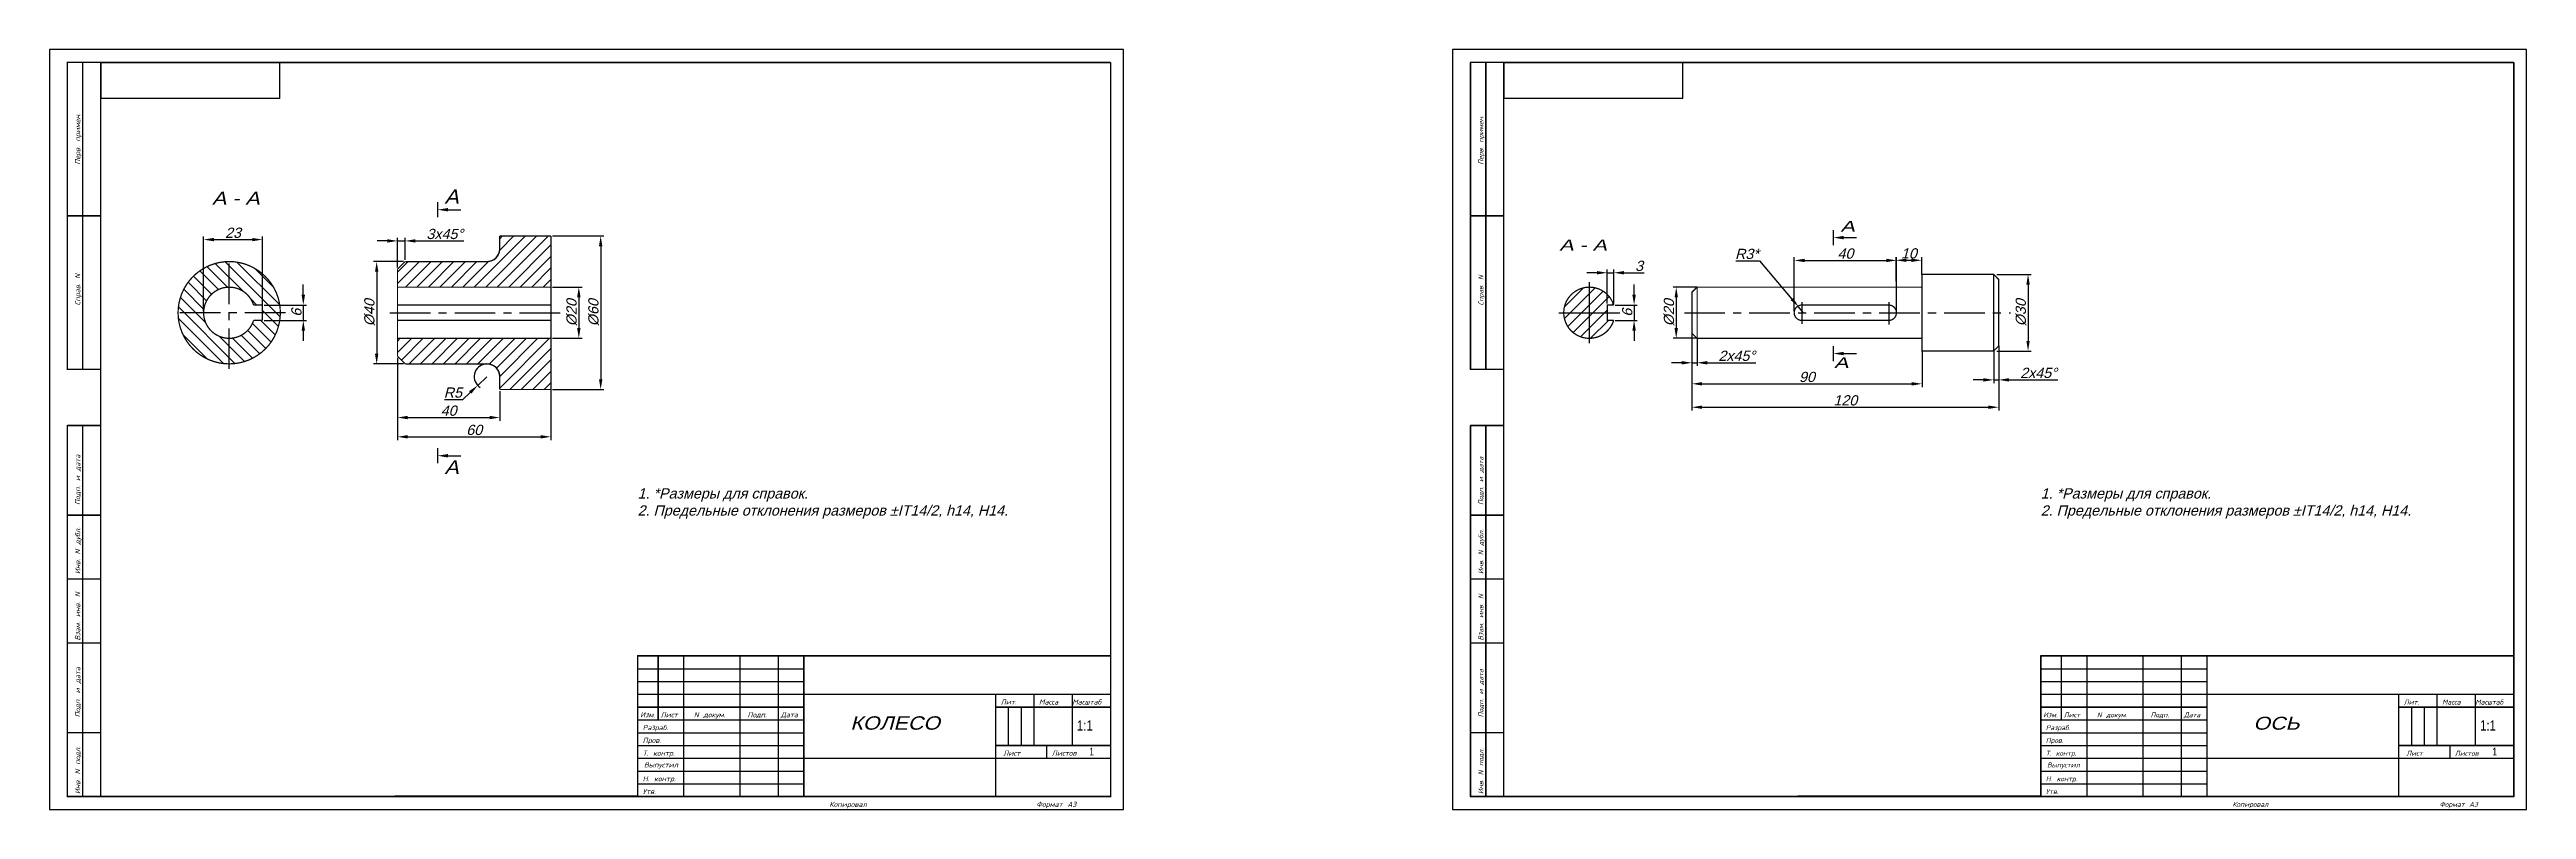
# Model space of a CAD drawing. Header units: millimetres. Extents: x 80 to 1049, y 68 to 365.
import ezdxf

# ---------------------------------------------------------------- set-up
doc = ezdxf.new("R2010")
doc.units = ezdxf.units.MM
doc.linetypes.add('CENTER', pattern=[50.8, 31.75, -6.35, 6.35, -6.35])
doc.layers.add('РАМКА', color=7, linetype='Continuous')
doc.styles.add('ADRF1', font='txt.shx')
doc.styles.get("Standard").update_dxf_attribs({"font": 'arial.ttf', "oblique": 15, "height": 4})
doc.dimstyles.new('ISO-25', dxfattribs={"dimtxt": 3, "dimasz": 4, "dimexe": 1.25, "dimexo": 0.625, "dimtad": 1, "dimtoh": 1, "dimdec": 0, "dimtxsty": 'Standard', "dimcen": 2.5, "dimadec": 0, "dimazin": 0, "dimtfac": 1, "dimtdec": 0, "dimtmove": 0, "dimatfit": 3, "dimfxl": 1, "dimarcsym": 0})

# ---------------------------------------------------------------- blocks, each defined once
blk = doc.blocks.new('26A0084')
blk.add_line((4, 0), (9, 0))
at = {"const_width": 0.5}
blk.add_lwpolyline([(0, 3), (0, -3)], dxfattribs=at)
blk.add_solid([(4, 0.67), (4, -0.67), (0, 0)])
blk = doc.blocks.new('*D130')
at = {"color": 0, "lineweight": -2}
for p, q in [((140.71, 262.72), (140.71, 291.93)), ((144.71, 290.68), (159.71, 290.68)), ((163.71, 262.72), (163.71, 291.93))]:
    blk.add_line(p, q, dxfattribs=at)
at = {"color": 0}
for points in [[(144.71, 291.34), (144.71, 290.01), (140.71, 290.68)], [(159.71, 290.01), (159.71, 291.34), (163.71, 290.68)]]:
    blk.add_solid(points, dxfattribs=at)
at = {"layer": 'Defpoints', "color": 0}
for p in [(163.71, 290.68), (140.71, 262.1), (163.71, 262.1)]:
    blk.add_point(p, dxfattribs=at)
at = {"color": 0, "insert": (152.21, 293.34), "char_height": 4, "attachment_point": 5}
blk.add_mtext('23', dxfattribs=at)
blk = doc.blocks.new('*D131')
at = {"color": 0, "lineweight": -2}
for p, q in [((179.69, 269.1), (179.69, 273.1)), ((164.34, 265.1), (180.94, 265.1)), ((179.69, 265.1), (179.69, 259.1)), ((164.34, 259.1), (180.94, 259.1)), ((179.69, 255.1), (179.69, 251.1))]:
    blk.add_line(p, q, dxfattribs=at)
at = {"color": 0}
for points in [[(179.03, 269.1), (180.36, 269.1), (179.69, 265.1)], [(180.36, 255.1), (179.03, 255.1), (179.69, 259.1)]]:
    blk.add_solid(points, dxfattribs=at)
at = {"layer": 'Defpoints', "color": 0}
for p in [(163.71, 265.1), (163.71, 259.1), (179.69, 259.1)]:
    blk.add_point(p, dxfattribs=at)
at = {"color": 0, "insert": (177.02, 262.1), "char_height": 4, "attachment_point": 5, "rotation": 90}
blk.add_mtext('6', dxfattribs=at)
blk = doc.blocks.new('*D132')
at = {"color": 0, "lineweight": -2}
for p, q in [((216.54, 279.72), (216.54, 291.41)), ((219.54, 282.72), (219.54, 291.41)), ((212.54, 290.16), (208.54, 290.16)), ((216.54, 290.16), (219.54, 290.16)), ((223.54, 290.16), (242.52, 290.16))]:
    blk.add_line(p, q, dxfattribs=at)
at = {"color": 0}
for points in [[(212.54, 289.5), (212.54, 290.83), (216.54, 290.16)], [(223.54, 290.83), (223.54, 289.5), (219.54, 290.16)]]:
    blk.add_solid(points, dxfattribs=at)
at = {"layer": 'Defpoints', "color": 0}
for p in [(219.54, 290.16), (219.54, 282.1), (216.54, 279.1)]:
    blk.add_point(p, dxfattribs=at)
at = {"color": 0, "insert": (235.03, 292.86), "char_height": 4, "attachment_point": 5}
blk.add_mtext('3х45%%d', dxfattribs=at)
blk = doc.blocks.new('*D133')
at = {"color": 0, "lineweight": -2}
for p, q in [((251.54, 237.1), (247.9, 233.68)), ((234.96, 228.21), (242.06, 228.21)), ((242.06, 228.21), (244.98, 230.94))]:
    blk.add_line(p, q, dxfattribs=at)
blk.add_arc((251.54, 237.1), 5, 97.16664, 237.51777, dxfattribs=at)
at = {"color": 0}
blk.add_solid([(245.43, 230.45), (244.52, 231.43), (247.9, 233.68)], dxfattribs=at)
at = {"layer": 'Defpoints', "color": 0}
for p in [(247.9, 233.68), (251.54, 237.1)]:
    blk.add_point(p, dxfattribs=at)
at = {"color": 0, "insert": (238.2, 230.86), "char_height": 4, "attachment_point": 5}
blk.add_mtext('R5', dxfattribs=at)
blk = doc.blocks.new('*D134')
at = {"color": 0, "lineweight": -2}
for p, q in [((218.92, 282.1), (207.14, 282.1)), ((208.39, 278.1), (208.39, 246.1)), ((218.92, 242.1), (207.14, 242.1))]:
    blk.add_line(p, q, dxfattribs=at)
at = {"color": 0}
for points in [[(209.05, 278.1), (207.72, 278.1), (208.39, 282.1)], [(207.72, 246.1), (209.05, 246.1), (208.39, 242.1)]]:
    blk.add_solid(points, dxfattribs=at)
at = {"layer": 'Defpoints', "color": 0}
for p in [(219.54, 282.1), (208.39, 242.1), (219.54, 242.1)]:
    blk.add_point(p, dxfattribs=at)
at = {"color": 0, "insert": (205.61, 262.1), "char_height": 4, "attachment_point": 5, "rotation": 90}
blk.add_mtext('%%c40', dxfattribs=at)
blk = doc.blocks.new('*D135')
at = {"color": 0, "lineweight": -2}
for p, q in [((277.17, 292.1), (297.26, 292.1)), ((296.01, 288.1), (296.01, 236.1)), ((277.17, 232.1), (297.26, 232.1))]:
    blk.add_line(p, q, dxfattribs=at)
at = {"color": 0}
for points in [[(296.67, 288.1), (295.34, 288.1), (296.01, 292.1)], [(295.34, 236.1), (296.67, 236.1), (296.01, 232.1)]]:
    blk.add_solid(points, dxfattribs=at)
at = {"layer": 'Defpoints', "color": 0}
for p in [(276.54, 292.1), (276.54, 232.1), (296.01, 232.1)]:
    blk.add_point(p, dxfattribs=at)
at = {"color": 0, "insert": (293.23, 262.1), "char_height": 4, "attachment_point": 5, "rotation": 90}
blk.add_mtext('%%c60', dxfattribs=at)
blk = doc.blocks.new('*D136')
at = {"color": 0, "lineweight": -2}
for p, q in [((216.54, 244.47), (216.54, 219.88)), ((256.54, 231.47), (256.54, 219.88)), ((220.54, 221.13), (252.54, 221.13))]:
    blk.add_line(p, q, dxfattribs=at)
at = {"color": 0}
for points in [[(220.54, 221.8), (220.54, 220.46), (216.54, 221.13)], [(252.54, 220.46), (252.54, 221.8), (256.54, 221.13)]]:
    blk.add_solid(points, dxfattribs=at)
at = {"layer": 'Defpoints', "color": 0}
for p in [(216.54, 245.1), (256.54, 232.1), (256.54, 221.13)]:
    blk.add_point(p, dxfattribs=at)
at = {"color": 0, "insert": (236.54, 223.8), "char_height": 4, "attachment_point": 5}
blk.add_mtext('40', dxfattribs=at)
blk = doc.blocks.new('*D137')
at = {"color": 0, "lineweight": -2}
for p, q in [((216.54, 243.85), (216.54, 212.35)), ((276.54, 235.64), (276.54, 212.35)), ((220.54, 213.6), (272.54, 213.6))]:
    blk.add_line(p, q, dxfattribs=at)
at = {"color": 0}
for points in [[(220.54, 214.27), (220.54, 212.94), (216.54, 213.6)], [(272.54, 212.94), (272.54, 214.27), (276.54, 213.6)]]:
    blk.add_solid(points, dxfattribs=at)
at = {"layer": 'Defpoints', "color": 0}
for p in [(216.54, 244.47), (276.54, 236.27), (276.54, 213.6)]:
    blk.add_point(p, dxfattribs=at)
at = {"color": 0, "insert": (246.54, 216.27), "char_height": 4, "attachment_point": 5}
blk.add_mtext('60', dxfattribs=at)
blk = doc.blocks.new('*D138')
at = {"color": 0, "lineweight": -2}
for p, q in [((277.17, 272.1), (288.71, 272.1)), ((287.46, 268.1), (287.46, 256.1)), ((277.17, 252.1), (288.71, 252.1))]:
    blk.add_line(p, q, dxfattribs=at)
at = {"color": 0}
for points in [[(288.13, 268.1), (286.79, 268.1), (287.46, 272.1)], [(286.79, 256.1), (288.13, 256.1), (287.46, 252.1)]]:
    blk.add_solid(points, dxfattribs=at)
at = {"layer": 'Defpoints', "color": 0}
for p in [(276.54, 272.1), (276.54, 252.1), (287.46, 252.1)]:
    blk.add_point(p, dxfattribs=at)
at = {"color": 0, "insert": (284.68, 262.1), "char_height": 4, "attachment_point": 5, "rotation": 90}
blk.add_mtext('%%c20', dxfattribs=at)
blk = doc.blocks.new('*D151')
at = {"color": 0, "lineweight": -2}
for p, q in [((722.82, 254.1), (722.82, 241.29)), ((724.82, 252.1), (724.82, 241.29)), ((718.82, 242.54), (714.82, 242.54)), ((722.82, 242.54), (724.82, 242.54)), ((728.82, 242.54), (747.87, 242.54))]:
    blk.add_line(p, q, dxfattribs=at)
at = {"color": 0}
for points in [[(718.82, 241.87), (718.82, 243.21), (722.82, 242.54)], [(728.82, 243.21), (728.82, 241.87), (724.82, 242.54)]]:
    blk.add_solid(points, dxfattribs=at)
at = {"layer": 'Defpoints', "color": 0}
for p in [(722.82, 254.72), (724.82, 252.72), (724.82, 242.54)]:
    blk.add_point(p, dxfattribs=at)
at = {"color": 0, "insert": (740.35, 245.23), "char_height": 4, "attachment_point": 5}
blk.add_mtext('2x45%%d', dxfattribs=at)
blk = doc.blocks.new('*D152')
at = {"color": 0, "lineweight": -2}
for p, q in [((840.87, 247.1), (840.87, 234.6)), ((842.87, 249.07), (842.87, 234.6)), ((836.87, 235.85), (832.87, 235.85)), ((840.87, 235.85), (842.87, 235.85)), ((846.87, 235.85), (865.92, 235.85))]:
    blk.add_line(p, q, dxfattribs=at)
at = {"color": 0}
for points in [[(836.87, 235.19), (836.87, 236.52), (840.87, 235.85)], [(846.87, 236.52), (846.87, 235.19), (842.87, 235.85)]]:
    blk.add_solid(points, dxfattribs=at)
at = {"layer": 'Defpoints', "color": 0}
for p in [(840.87, 247.72), (842.87, 249.7), (842.87, 235.85)]:
    blk.add_point(p, dxfattribs=at)
at = {"color": 0, "insert": (858.4, 238.55), "char_height": 4, "attachment_point": 5}
blk.add_mtext('2x45%%d', dxfattribs=at)
blk = doc.blocks.new('*D153')
at = {"color": 0, "lineweight": -2}
for p, q in [((762.87, 262.72), (762.87, 283.79)), ((766.87, 282.54), (798.87, 282.54)), ((802.87, 262.72), (802.87, 283.79))]:
    blk.add_line(p, q, dxfattribs=at)
at = {"color": 0}
for points in [[(766.87, 283.21), (766.87, 281.88), (762.87, 282.54)], [(798.87, 281.88), (798.87, 283.21), (802.87, 282.54)]]:
    blk.add_solid(points, dxfattribs=at)
at = {"layer": 'Defpoints', "color": 0}
for p in [(802.87, 282.54), (762.87, 262.1), (802.87, 262.1)]:
    blk.add_point(p, dxfattribs=at)
at = {"color": 0, "insert": (782.87, 285.21), "char_height": 4, "attachment_point": 5}
blk.add_mtext('40', dxfattribs=at)
blk = doc.blocks.new('*D154')
at = {"color": 0, "lineweight": -2}
for p, q in [((802.7, 274.45), (802.7, 283.85)), ((806.7, 282.6), (808.7, 282.6)), ((812.7, 277.1), (812.7, 283.85))]:
    blk.add_line(p, q, dxfattribs=at)
at = {"color": 0}
for points in [[(806.7, 283.27), (806.7, 281.94), (802.7, 282.6)], [(808.7, 281.94), (808.7, 283.27), (812.7, 282.6)]]:
    blk.add_solid(points, dxfattribs=at)
at = {"layer": 'Defpoints', "color": 0}
for p in [(812.7, 282.6), (802.7, 273.83), (812.7, 276.47)]:
    blk.add_point(p, dxfattribs=at)
at = {"color": 0, "insert": (807.7, 285.27), "char_height": 4, "attachment_point": 5}
blk.add_mtext('10', dxfattribs=at)
blk = doc.blocks.new('*D155')
at = {"color": 0, "lineweight": -2}
for p, q in [((740.02, 282.36), (749.31, 282.36)), ((749.31, 282.36), (761.97, 267.44)), ((766.5, 262.1), (764.56, 264.39))]:
    blk.add_line(p, q, dxfattribs=at)
at = {"color": 0}
blk.add_solid([(761.46, 267), (762.48, 267.87), (764.56, 264.39)], dxfattribs=at)
at = {"layer": 'Defpoints', "color": 0}
for p in [(764.56, 264.39), (766.5, 262.1)]:
    blk.add_point(p, dxfattribs=at)
at = {"color": 0, "insert": (744.35, 285.06), "char_height": 4, "attachment_point": 5}
blk.add_mtext('R3*', dxfattribs=at)
blk = doc.blocks.new('*D157')
at = {"color": 0, "lineweight": -2}
for p, q in [((722.82, 254.1), (722.82, 233.07)), ((812.82, 247.1), (812.82, 233.07)), ((726.82, 234.32), (808.82, 234.32))]:
    blk.add_line(p, q, dxfattribs=at)
at = {"color": 0}
for points in [[(726.82, 234.98), (726.82, 233.65), (722.82, 234.32)], [(808.82, 233.65), (808.82, 234.98), (812.82, 234.32)]]:
    blk.add_solid(points, dxfattribs=at)
at = {"layer": 'Defpoints', "color": 0}
for p in [(722.82, 254.72), (812.82, 247.72), (812.82, 234.32)]:
    blk.add_point(p, dxfattribs=at)
at = {"color": 0, "insert": (767.82, 236.98), "char_height": 4, "attachment_point": 5}
blk.add_mtext('90', dxfattribs=at)
blk = doc.blocks.new('*D158')
at = {"color": 0, "lineweight": -2}
for p, q in [((722.82, 254.15), (722.82, 223.91)), ((842.82, 249.15), (842.82, 223.91)), ((726.82, 225.16), (838.82, 225.16))]:
    blk.add_line(p, q, dxfattribs=at)
at = {"color": 0}
for points in [[(726.82, 225.83), (726.82, 224.5), (722.82, 225.16)], [(838.82, 224.5), (838.82, 225.83), (842.82, 225.16)]]:
    blk.add_solid(points, dxfattribs=at)
at = {"layer": 'Defpoints', "color": 0}
for p in [(722.82, 254.77), (842.82, 249.77), (842.82, 225.16)]:
    blk.add_point(p, dxfattribs=at)
at = {"color": 0, "insert": (782.82, 227.83), "char_height": 4, "attachment_point": 5}
blk.add_mtext('120', dxfattribs=at)
blk = doc.blocks.new('*D159')
at = {"color": 0, "lineweight": -2}
for p, q in [((724.87, 272.1), (715.44, 272.1)), ((716.69, 268.1), (716.69, 256.1)), ((724.87, 252.1), (715.44, 252.1))]:
    blk.add_line(p, q, dxfattribs=at)
at = {"color": 0}
for points in [[(717.36, 268.1), (716.02, 268.1), (716.69, 272.1)], [(716.02, 256.1), (717.36, 256.1), (716.69, 252.1)]]:
    blk.add_solid(points, dxfattribs=at)
at = {"layer": 'Defpoints', "color": 0}
for p in [(725.5, 272.1), (716.69, 252.1), (725.5, 252.1)]:
    blk.add_point(p, dxfattribs=at)
at = {"color": 0, "insert": (713.91, 262.1), "char_height": 4, "attachment_point": 5, "rotation": 90}
blk.add_mtext('%%c20', dxfattribs=at)
blk = doc.blocks.new('*D160')
at = {"color": 0, "lineweight": -2}
for p, q in [((842.12, 277.1), (855.55, 277.1)), ((854.3, 273.1), (854.3, 251.1)), ((842.12, 247.1), (855.55, 247.1))]:
    blk.add_line(p, q, dxfattribs=at)
at = {"color": 0}
for points in [[(854.97, 273.1), (853.63, 273.1), (854.3, 277.1)], [(853.63, 251.1), (854.97, 251.1), (854.3, 247.1)]]:
    blk.add_solid(points, dxfattribs=at)
at = {"layer": 'Defpoints', "color": 0}
for p in [(841.5, 277.1), (841.5, 247.1), (854.3, 247.1)]:
    blk.add_point(p, dxfattribs=at)
at = {"color": 0, "insert": (851.52, 262.1), "char_height": 4, "attachment_point": 5, "rotation": 90}
blk.add_mtext('%%c30', dxfattribs=at)
blk = doc.blocks.new('*D161')
at = {"color": 0, "lineweight": -2}
for p, q in [((700.21, 269.1), (700.21, 273.1)), ((692.86, 265.1), (701.46, 265.1)), ((700.21, 265.1), (700.21, 259.1)), ((692.86, 259.1), (701.46, 259.1)), ((700.21, 255.1), (700.21, 251.1))]:
    blk.add_line(p, q, dxfattribs=at)
at = {"color": 0}
for points in [[(699.54, 269.1), (700.88, 269.1), (700.21, 265.1)], [(700.88, 255.1), (699.54, 255.1), (700.21, 259.1)]]:
    blk.add_solid(points, dxfattribs=at)
at = {"layer": 'Defpoints', "color": 0}
for p in [(692.23, 265.1), (692.23, 259.1), (700.21, 259.1)]:
    blk.add_point(p, dxfattribs=at)
at = {"color": 0, "insert": (697.54, 262.1), "char_height": 4, "attachment_point": 5, "rotation": 90}
blk.add_mtext('6', dxfattribs=at)
blk = doc.blocks.new('*D162')
at = {"color": 0, "lineweight": -2}
for p, q in [((685.69, 277.73), (681.69, 277.73)), ((689.69, 265.72), (689.69, 278.98)), ((689.69, 277.73), (692.23, 277.73)), ((692.23, 265.72), (692.23, 278.98)), ((696.23, 277.73), (704.1, 277.73))]:
    blk.add_line(p, q, dxfattribs=at)
at = {"color": 0}
for points in [[(685.69, 277.06), (685.69, 278.39), (689.69, 277.73)], [(696.23, 278.39), (696.23, 277.06), (692.23, 277.73)]]:
    blk.add_solid(points, dxfattribs=at)
at = {"layer": 'Defpoints', "color": 0}
for p in [(692.23, 277.73), (689.69, 265.1), (692.23, 265.1)]:
    blk.add_point(p, dxfattribs=at)
at = {"color": 0, "insert": (702.16, 280.39), "char_height": 4, "attachment_point": 5}
blk.add_mtext('3', dxfattribs=at)

msp = doc.modelspace()

# ---------------------------------------------------------------- hatches: boundary and pattern name
h = msp.add_hatch()
h.set_pattern_fill('ANSI31', color=256, style=0)
h.set_pattern_definition([(45, (64.2898, 0), (-2.245064, 2.245064), [])])
h.paths.add_polyline_path([(219.54, 242.1), (251.54, 242.1, -0.414214), (256.54, 237.1), (256.54, 232.1), (276.54, 232.1), (276.54, 252.1), (216.54, 252.1), (216.54, 245.1)])
h.paths.add_polyline_path([(216.54, 279.1), (216.54, 272.1), (276.54, 272.1), (276.54, 292.1), (256.54, 292.1), (256.54, 287.1, -0.414214), (251.54, 282.1), (219.54, 282.1)])
h = msp.add_hatch()
h.set_pattern_fill('ANSI31', color=256, angle=180, style=0)
h.set_pattern_definition([(135, (422.1386, 0), (2.245064, 2.245064), [])])
h.paths.add_polyline_path([(130.71, 262.1, 0.414214), (150.71, 242.1), (150.71, 252.1, -0.414214), (140.71, 262.1)])
h.paths.add_polyline_path([(150.71, 282.1, 0.414214), (130.71, 262.1), (140.71, 262.1, -0.414214), (150.71, 272.1)])
h.paths.add_polyline_path([(160.25, 265.1), (163.71, 265.1), (163.71, 262.1), (170.71, 262.1, 0.414214), (150.71, 282.1), (150.71, 272.1, -0.327538)])
h.paths.add_polyline_path([(160.25, 259.1, -0.327538), (150.71, 252.1), (150.71, 242.1, 0.414214), (170.71, 262.1), (163.71, 262.1), (163.71, 259.1)])
at = {"ltscale": 0.25}
h = msp.add_hatch(dxfattribs=at)
h.set_pattern_fill('ANSI31', style=0)
h.paths.add_polyline_path([(689.69, 265.1), (692.23, 265.1, 0.377952), (680.91, 271.94, 0.898481), (682.35, 252.1, 0.337079), (692.23, 259.1), (689.69, 259.1)])

# ---------------------------------------------------------------- linework, layer by layer
for p, q in [((100.44, 359.96), (100.44, 345.96)), ((649.24, 359.96), (649.24, 345.96)), ((100.44, 345.96), (170.44, 345.96)), ((649.24, 345.96), (719.24, 345.96)), ((215.44, 73.21), (310.44, 73.21)), ((215.44, 73.21), (310.44, 73.21)), ((764.24, 73.21), (859.24, 73.21)), ((764.24, 73.21), (859.24, 73.21))]:
    msp.add_line(p, q)
at = {"linetype": 'CENTER', "ltscale": 0.5}
for p, q in [((150.71, 240.11), (150.71, 284.08)), ((172.7, 262.1), (128.73, 262.1)), ((213.51, 262.1), (280.65, 262.1))]:
    msp.add_line(p, q, dxfattribs=at)
at = {"color": 7, "ltscale": 0.2}
msp.add_line((682.69, 274.01), (682.69, 250.19), dxfattribs=at)
at = {"color": 7}
for p, q in [((670.78, 262.1), (694.6, 262.1)), ((765.87, 266.21), (765.87, 257.72)), ((799.87, 266.21), (799.87, 257.47))]:
    msp.add_line(p, q, dxfattribs=at)
at = {"color": 7, "linetype": 'CENTER', "ltscale": 0.5}
msp.add_line((719.88, 262.1), (847.43, 262.1), dxfattribs=at)
at = {"const_width": 0.5}
for points in [[(100.44, 359.96), (87.44, 359.96), (87.44, 239.96), (100.44, 239.96)], [(93.44, 239.96), (93.44, 359.96)], [(100.44, 345.96), (170.44, 345.96), (170.44, 359.96)], [(100.44, 359.96), (100.44, 72.96)], [(495.44, 359.96), (100.44, 359.96)], [(495.44, 72.96), (495.44, 359.96)], [(649.24, 359.96), (636.24, 359.96), (636.24, 239.96), (649.24, 239.96)], [(642.24, 239.96), (642.24, 359.96)], [(649.24, 345.96), (719.24, 345.96), (719.24, 359.96)], [(649.24, 359.96), (649.24, 72.96)], [(1044.24, 359.96), (649.24, 359.96)], [(1044.24, 72.96), (1044.24, 359.96)], [(87.44, 299.96), (100.44, 299.96)], [(636.24, 299.96), (649.24, 299.96)], [(216.54, 265.1), (276.54, 265.1)], [(216.54, 259.1), (276.54, 259.1)], [(100.44, 217.96), (87.44, 217.96), (87.44, 72.96), (100.44, 72.96)], [(93.44, 217.96), (93.44, 72.96)], [(649.24, 217.96), (636.24, 217.96), (636.24, 72.96), (649.24, 72.96)], [(642.24, 217.96), (642.24, 72.96)], [(87.44, 182.96), (100.44, 182.96)], [(636.24, 182.96), (649.24, 182.96)], [(87.44, 157.96), (100.44, 157.96)], [(636.24, 157.96), (649.24, 157.96)], [(87.44, 132.96), (100.44, 132.96)], [(310.44, 73.21), (310.44, 127.96), (495.44, 127.96), (495.44, 72.96), (310.44, 72.96)], [(318.44, 127.96), (318.44, 102.96)], [(375.44, 127.96), (375.44, 72.96)], [(636.24, 132.96), (649.24, 132.96)], [(859.24, 73.21), (859.24, 127.96), (1044.24, 127.96), (1044.24, 72.96), (859.24, 72.96)], [(867.24, 127.96), (867.24, 102.96)], [(924.24, 127.96), (924.24, 72.96)], [(310.44, 107.96), (375.44, 107.96)], [(375.44, 112.96), (495.44, 112.96)], [(450.44, 112.96), (450.44, 72.96)], [(450.44, 107.96), (495.44, 107.96)], [(465.44, 112.96), (465.44, 92.96)], [(480.44, 112.96), (480.44, 92.96)], [(859.24, 107.96), (924.24, 107.96)], [(924.24, 112.96), (1044.24, 112.96)], [(999.24, 112.96), (999.24, 72.96)], [(999.24, 107.96), (1044.24, 107.96)], [(1014.24, 112.96), (1014.24, 92.96)], [(1029.24, 112.96), (1029.24, 92.96)], [(87.44, 97.96), (100.44, 97.96)], [(310.44, 102.96), (375.44, 102.96)], [(636.24, 97.96), (649.24, 97.96)], [(859.24, 102.96), (924.24, 102.96)], [(375.44, 87.96), (495.44, 87.96)], [(450.44, 92.96), (495.44, 92.96)], [(924.24, 87.96), (1044.24, 87.96)], [(999.24, 92.96), (1044.24, 92.96)], [(100.44, 72.96), (495.44, 72.96)], [(649.24, 72.96), (1044.24, 72.96)]]:
    msp.add_lwpolyline(points, dxfattribs=at)
for points in [[(256.54, 292.1, 0.5, 0.5, 0), (276.54, 292.1, 0.5, 0.5, 0)], [(256.54, 292.1, 0.5, 0.5, 0), (256.54, 287.1, 0.5, 0.5, 0)], [(276.54, 292.1, 0.5, 0.5, 0), (276.54, 232.1, 0.5, 0.5, 0)], [(130.71, 262.1, 0.5, 0.5, -1), (170.71, 262.1, 0.5, 0.5, -1)], [(219.54, 282.1, 0.5, 0.5, 0), (216.54, 279.1, 0.5, 0.5, 0)], [(219.54, 282.1, 0.5, 0.5, 0), (251.54, 282.1, 0.5, 0.5, 0)], [(251.54, 282.1, 0.5, 0.5, 0.414214), (256.54, 287.1, 0.5, 0.5, 0)], [(160.25, 259.1, 0.5, 0.5, -6.513131), (160.25, 265.1, 0.5, 0.5, 0)], [(216.54, 279.1, 0.5, 0.5, 0), (216.54, 245.1, 0.5, 0.5, 0)], [(276.54, 272.1, 0.5, 0.5, 0), (216.54, 272.1, 0.5, 0.5, 0)], [(130.71, 262.1, 0.5, 0.5, 1), (170.71, 262.1, 0.5, 0.5, 1)], [(160.25, 265.1, 0.5, 0.5, 0), (163.71, 265.1, 0.5, 0.5, 0)], [(163.71, 259.1, 0.5, 0.5, 0), (163.71, 265.1, 0.5, 0.5, 0)], [(160.25, 259.1, 0.5, 0.5, 0), (163.71, 259.1, 0.5, 0.5, 0)], [(276.54, 252.1, 0.5, 0.5, 0), (216.54, 252.1, 0.5, 0.5, 0)], [(216.54, 245.1, 0.5, 0.5, 0), (219.54, 242.1, 0.5, 0.5, 0)], [(219.54, 242.1, 0.5, 0.5, 0), (251.54, 242.1, 0.5, 0.5, 0)], [(256.54, 237.1, 0.5, 0.5, 0.414214), (251.54, 242.1, 0.5, 0.5, 0)], [(256.54, 237.1, 0.5, 0.5, 0), (256.54, 232.1, 0.5, 0.5, 0)], [(256.54, 232.1, 0.5, 0.5, 0), (276.54, 232.1, 0.5, 0.5, 0)]]:
    msp.add_lwpolyline(points, format="xyseb")
at = {"color": 7, "const_width": 0.5}
msp.add_lwpolyline([(692.23, 259.1, -0.337079), (682.35, 252.1, -0.898481), (680.91, 271.94, -0.377952), (692.23, 265.1, 1)], format="xyb", dxfattribs=at)
at = {"color": 7}
msp.add_lwpolyline([(724.82, 252.1, 0.5, 0.5, 0), (812.82, 252.1, 0.5, 0.5, 0), (812.82, 247.1, 0.5, 0.5, 0), (840.82, 247.1, 0.5, 0.5, 0), (842.82, 249.1, 0.5, 0.5, 0), (842.82, 275.1, 0.5, 0.5, 0), (840.82, 277.1, 0.5, 0.5, 0), (812.82, 277.1, 0.5, 0.5, 0), (812.82, 272.1, 0.5, 0.5, 0), (724.82, 272.1, 0.5, 0.5, 0), (722.82, 270.1, 0.5, 0.5, 0), (722.82, 254.1, 0.5, 0.5, 0)], format="xyseb", close=True, dxfattribs=at)
at = {"color": 7, "const_width": 0.5}
for points in [[(724.87, 272.1), (724.87, 252.1)], [(812.87, 277.1), (812.87, 247.1)], [(840.82, 277.1), (840.82, 247.1)], [(692.23, 265.1), (689.69, 265.1), (689.69, 259.1), (692.23, 259.1)]]:
    msp.add_lwpolyline(points, dxfattribs=at)
at = {"color": 7}
for points in [[(812.87, 272.1, 0.5, 0.5, 0), (752.87, 272.1, 0.5, 0.5, 0)], [(812.87, 252.1, 0.5, 0.5, 0), (752.87, 252.1, 0.5, 0.5, 0)]]:
    msp.add_lwpolyline(points, format="xyseb", dxfattribs=at)
at = {"color": 7, "const_width": 0.5}
msp.add_lwpolyline([(765.82, 259.1, -1), (765.82, 265.1), (799.82, 265.1, -1), (799.82, 259.1)], format="xyb", close=True, dxfattribs=at)
msp.add_arc((251.54, 287.1), 5, 270, 0)
at = {"color": 7}
msp.add_arc((251.54, 237.1), 5, 0, 90, dxfattribs=at)
at = {"layer": 'РАМКА'}
for p, q in [((80.44, 364.96), (80.44, 67.96)), ((500.44, 364.96), (80.44, 364.96)), ((100.44, 359.96), (87.44, 359.96)), ((87.44, 239.96), (87.44, 359.96)), ((93.44, 239.96), (93.44, 359.96)), ((100.44, 72.96), (100.44, 359.96)), ((100.44, 359.96), (495.44, 359.96)), ((495.44, 359.96), (495.44, 72.96)), ((500.44, 67.96), (500.44, 364.96)), ((629.24, 364.96), (629.24, 67.96)), ((1049.24, 364.96), (629.24, 364.96)), ((649.24, 359.96), (636.24, 359.96)), ((636.24, 239.96), (636.24, 359.96)), ((642.24, 239.96), (642.24, 359.96)), ((649.24, 72.96), (649.24, 359.96)), ((649.24, 359.96), (1044.24, 359.96)), ((1044.24, 359.96), (1044.24, 72.96)), ((1049.24, 67.96), (1049.24, 364.96)), ((100.44, 299.96), (87.44, 299.96)), ((649.24, 299.96), (636.24, 299.96)), ((100.44, 239.96), (87.44, 239.96)), ((649.24, 239.96), (636.24, 239.96)), ((87.44, 72.96), (87.44, 217.96)), ((100.44, 217.96), (87.44, 217.96)), ((93.44, 72.96), (93.44, 217.96)), ((636.24, 72.96), (636.24, 217.96)), ((649.24, 217.96), (636.24, 217.96)), ((642.24, 72.96), (642.24, 217.96)), ((100.44, 182.96), (87.44, 182.96)), ((649.24, 182.96), (636.24, 182.96)), ((100.44, 157.96), (87.44, 157.96)), ((649.24, 157.96), (636.24, 157.96)), ((100.44, 132.96), (87.44, 132.96)), ((495.44, 127.96), (310.44, 127.96)), ((310.44, 127.96), (310.44, 72.96)), ((318.44, 127.96), (318.44, 102.96)), ((328.44, 127.96), (328.44, 72.96)), ((350.44, 127.96), (350.44, 72.96)), ((365.44, 127.96), (365.44, 72.96)), ((375.44, 127.96), (375.44, 72.96)), ((649.24, 132.96), (636.24, 132.96)), ((1044.24, 127.96), (859.24, 127.96)), ((859.24, 127.96), (859.24, 72.96)), ((867.24, 127.96), (867.24, 102.96)), ((877.24, 127.96), (877.24, 72.96)), ((899.24, 127.96), (899.24, 72.96)), ((914.24, 127.96), (914.24, 72.96)), ((924.24, 127.96), (924.24, 72.96)), ((310.44, 122.96), (375.44, 122.96)), ((310.44, 117.96), (375.44, 117.96)), ((859.24, 122.96), (924.24, 122.96)), ((859.24, 117.96), (924.24, 117.96)), ((310.44, 112.96), (495.44, 112.96)), ((310.44, 107.96), (375.44, 107.96)), ((450.44, 112.96), (450.44, 72.96)), ((450.44, 107.96), (495.44, 107.96)), ((455.44, 107.96), (455.44, 92.96)), ((460.44, 107.96), (460.44, 92.96)), ((465.44, 112.96), (465.44, 92.96)), ((480.44, 112.96), (480.44, 92.96)), ((859.24, 112.96), (1044.24, 112.96)), ((859.24, 107.96), (924.24, 107.96)), ((999.24, 112.96), (999.24, 72.96)), ((999.24, 107.96), (1044.24, 107.96)), ((1004.24, 107.96), (1004.24, 92.96)), ((1009.24, 107.96), (1009.24, 92.96)), ((1014.24, 112.96), (1014.24, 92.96)), ((1029.24, 112.96), (1029.24, 92.96)), ((100.44, 97.96), (87.44, 97.96)), ((310.44, 102.96), (375.44, 102.96)), ((310.44, 97.96), (375.44, 97.96)), ((649.24, 97.96), (636.24, 97.96)), ((859.24, 102.96), (924.24, 102.96)), ((859.24, 97.96), (924.24, 97.96)), ((310.44, 92.96), (375.44, 92.96)), ((310.44, 87.96), (495.44, 87.96)), ((450.44, 92.96), (495.44, 92.96)), ((470.44, 92.96), (470.44, 87.96)), ((859.24, 92.96), (924.24, 92.96)), ((859.24, 87.96), (1044.24, 87.96)), ((999.24, 92.96), (1044.24, 92.96)), ((1019.24, 92.96), (1019.24, 87.96)), ((310.44, 82.96), (375.44, 82.96)), ((310.44, 77.96), (375.44, 77.96)), ((859.24, 82.96), (924.24, 82.96)), ((859.24, 77.96), (924.24, 77.96)), ((80.44, 67.96), (500.44, 67.96)), ((100.44, 72.96), (87.44, 72.96)), ((495.44, 72.96), (100.44, 72.96)), ((629.24, 67.96), (1049.24, 67.96)), ((649.24, 72.96), (636.24, 72.96)), ((1044.24, 72.96), (649.24, 72.96))]:
    msp.add_line(p, q, dxfattribs=at)

# ---------------------------------------------------------------- block references
for p in [(232.25, 302.37), (778.15, 291.46), (778.15, 246.15), (232.25, 206.2)]:
    msp.add_blockref('26A0084', p)

# ---------------------------------------------------------------- texts
at = {"oblique": 15}
for s, height, width, p in [('А', 5.6, 1.071797, (234.89, 304.67)), ('А - А', 5.045, 1.189272, (144, 304.33)), ('А - А', 4.392, 1.366174, (670.95, 286.33)), ('А', 4.24, 1.414367, (780.96, 293.76)), ('А', 4.1, 1.464261, (778.46, 240.52)), ('А', 5.41, 1.109606, (234.89, 199.01)), ('КОЛЕСО', 5.223, 1.148748, (393.64, 99.13)), ('ОСЬ', 5.045, 1.189272, (942.44, 99.13))]:
    msp.add_text(s, height=height, dxfattribs=dict(at, width=width)).set_placement(p)
at = {"width": 0.8}
for s, height, p in [('1:1', 4, (482.29, 98.79)), ('1:1', 4, (1031.1, 98.79)), ('1', 3, (487.08, 89.07)), ('1', 3, (1035.88, 89.07))]:
    msp.add_text(s, height=height, dxfattribs=at).set_placement(p)
at = {"char_height": 4, "width": 185, "attachment_point": 1}
for insert in [(310.44, 193.48), (859.24, 193.48)]:
    msp.add_mtext('1. *Размеры для справок.\\P2. Предельные отклонения размеров %%pIT14/2, h14, H14.', dxfattribs=dict(at, insert=insert))
at = {"layer": 'РАМКА', "style": 'ADRF1', "oblique": 15}
for s, p in [('Перв. примен.', (92.44, 319.96)), ('Справ. N', (92.44, 264.96)), ('Подп. и дата', (92.44, 186.96)), ('Инв. N дубл.', (92.44, 159.96)), ('Взам. инв. N', (92.44, 133.96)), ('Подп. и дата', (92.44, 103.96)), ('Инв. N подл.', (92.44, 73.96))]:
    msp.add_text(s, height=2, rotation=90, dxfattribs=at).set_placement(p)
at = {"layer": 'РАМКА', "style": 'ADRF1', "oblique": 15, "width": 1.035276}
for s, height, p in [('Перв. примен.', 1.9319, (641.24, 319.96)), ('Справ. N', 1.932, (641.24, 264.96)), ('Подп. и дата', 1.9319, (641.24, 186.96)), ('Инв. N дубл.', 1.9319, (641.24, 159.96)), ('Взам. инв. N', 1.9319, (641.24, 133.96)), ('Подп. и дата', 1.9319, (641.24, 103.96)), ('Инв. N подл.', 1.9319, (641.24, 73.96))]:
    msp.add_text(s, height=height, rotation=90, dxfattribs=at).set_placement(p)
at = {"layer": 'РАМКА', "style": 'ADRF1', "oblique": 15}
for s, p in [('Лит.', (452.44, 108.96)), ('Масса', (467.44, 108.96)), ('Масштаб', (480.44, 108.96)), ('Изм.', (311.44, 103.96)), ('Разраб.', (312.44, 98.96)), ('Лист', (319.44, 103.96)), ('N докум.', (332.44, 103.96)), ('Подп.', (353.44, 103.96)), ('Дата', (366.44, 103.96)), ('Пров.', (312.44, 93.96)), ('Т. контр.', (312.44, 88.96)), ('Лист', (453.44, 88.96)), ('Листов', (472.44, 88.96)), ('Н. контр.', (312.44, 78.96)), ('Выпустил', (312.95, 84.39)), ('Утв.', (312.44, 73.96)), ('Копировал', (385.44, 68.96)), ('Формат A3', (466.44, 68.96))]:
    msp.add_text(s, height=2, dxfattribs=at).set_placement(p)
at = {"layer": 'РАМКА', "style": 'ADRF1', "oblique": 15, "width": 1.035276}
for s, p in [('Лит.', (1001.24, 108.96)), ('Масса', (1016.24, 108.96)), ('Масштаб', (1029.24, 108.96)), ('Изм.', (860.24, 103.96)), ('Разраб.', (861.24, 98.96)), ('Лист', (868.24, 103.96)), ('N докум.', (881.24, 103.96)), ('Подп.', (902.24, 103.96)), ('Дата', (915.24, 103.96)), ('Пров.', (861.24, 93.96)), ('Т. контр.', (861.24, 88.96)), ('Лист', (1002.24, 88.96)), ('Листов', (1021.24, 88.96)), ('Н. контр.', (861.24, 78.96)), ('Выпустил', (861.75, 84.39)), ('Утв.', (861.24, 73.96)), ('Копировал', (934.24, 68.96)), ('Формат A3', (1015.24, 68.96))]:
    msp.add_text(s, height=1.932, dxfattribs=at).set_placement(p)

# ---------------------------------------------------------------- dimensions: what is measured, and where the dimension line sits
at = {"color": 7}
for base, p1, p2, picture, middle in [((163.71, 290.68), (140.71, 262.1), (163.71, 262.1), '*D130', (152.21, 293.34)), ((692.23, 277.73), (689.69, 265.1), (692.23, 265.1), '*D162', (702.16, 280.39)), ((802.87, 282.54), (762.87, 262.1), (802.87, 262.1), '*D153', (782.87, 285.21)), ((812.7, 282.6), (802.7, 273.83), (812.7, 276.47), '*D154', (807.7, 285.27)), ((842.82, 225.16), (722.82, 254.77), (842.82, 249.77), '*D158', (782.82, 227.83)), ((812.82, 234.32), (722.82, 254.72), (812.82, 247.72), '*D157', (767.82, 236.98)), ((256.54, 221.13), (216.54, 245.1), (256.54, 232.1), '*D136', (236.54, 223.8)), ((276.54, 213.6), (216.54, 244.47), (276.54, 236.27), '*D137', (246.54, 216.27))]:
    dim = msp.add_linear_dim(base=base, p1=p1, p2=p2, dimstyle='ISO-25', dxfattribs=at)
    dim.commit()
    dim.dimension.update_dxf_attribs({"geometry": picture, "text_midpoint": middle})
for base, p1, p2, text, picture, middle in [((219.54, 290.16), (216.54, 279.1), (219.54, 282.1), '3х45%%d', '*D132', (235.03, 292.86)), ((724.82, 242.54), (722.82, 254.72), (724.82, 252.72), '2x45%%d', '*D151', (740.35, 245.23)), ((842.87, 235.85), (840.87, 247.72), (842.87, 249.7), '2x45%%d', '*D152', (858.4, 238.55))]:
    dim = msp.add_linear_dim(base=base, p1=p1, p2=p2, text=text, dimstyle='ISO-25', dxfattribs=at)
    dim.commit()
    dim.dimension.update_dxf_attribs({"geometry": picture, "text_midpoint": middle})
for base, p1, p2, text, picture, middle in [((296.01, 232.1), (276.54, 292.1), (276.54, 232.1), '%%c60', '*D135', (293.23, 262.1)), ((208.39, 242.1), (219.54, 282.1), (219.54, 242.1), '%%c40', '*D134', (205.61, 262.1)), ((287.46, 252.1), (276.54, 272.1), (276.54, 252.1), '%%c20', '*D138', (284.68, 262.1)), ((716.69, 252.1), (725.5, 272.1), (725.5, 252.1), '%%c20', '*D159', (713.91, 262.1)), ((854.3, 247.1), (841.5, 277.1), (841.5, 247.1), '%%c30', '*D160', (851.52, 262.1))]:
    dim = msp.add_linear_dim(base=base, p1=p1, p2=p2, angle=90, text=text, dimstyle='ISO-25', dxfattribs=at)
    dim.commit()
    dim.dimension.update_dxf_attribs({"geometry": picture, "text_midpoint": middle})
dim = msp.add_radius_dim(center=(766.5, 262.1), mpoint=(764.56, 264.39), text='R3*', dimstyle='ISO-25', dxfattribs=at)
dim.commit()
dim.dimension.update_dxf_attribs({"geometry": '*D155', "text_midpoint": (744.35, 282.36), "dimtype": 164})
for base, p1, p2, picture, middle in [((179.69, 259.1), (163.71, 265.1), (163.71, 259.1), '*D131', (177.02, 262.1)), ((700.21, 259.1), (692.23, 265.1), (692.23, 259.1), '*D161', (697.54, 262.1))]:
    dim = msp.add_linear_dim(base=base, p1=p1, p2=p2, angle=90, dimstyle='ISO-25', dxfattribs=at)
    dim.commit()
    dim.dimension.update_dxf_attribs({"geometry": picture, "text_midpoint": middle})
dim = msp.add_radius_dim(center=(251.54, 237.1), mpoint=(247.9, 233.68), dimstyle='ISO-25', dxfattribs=at)
dim.commit()
dim.dimension.update_dxf_attribs({"geometry": '*D133', "text_midpoint": (238.2, 228.21), "dimtype": 164})

doc.saveas('drawing.dxf')
